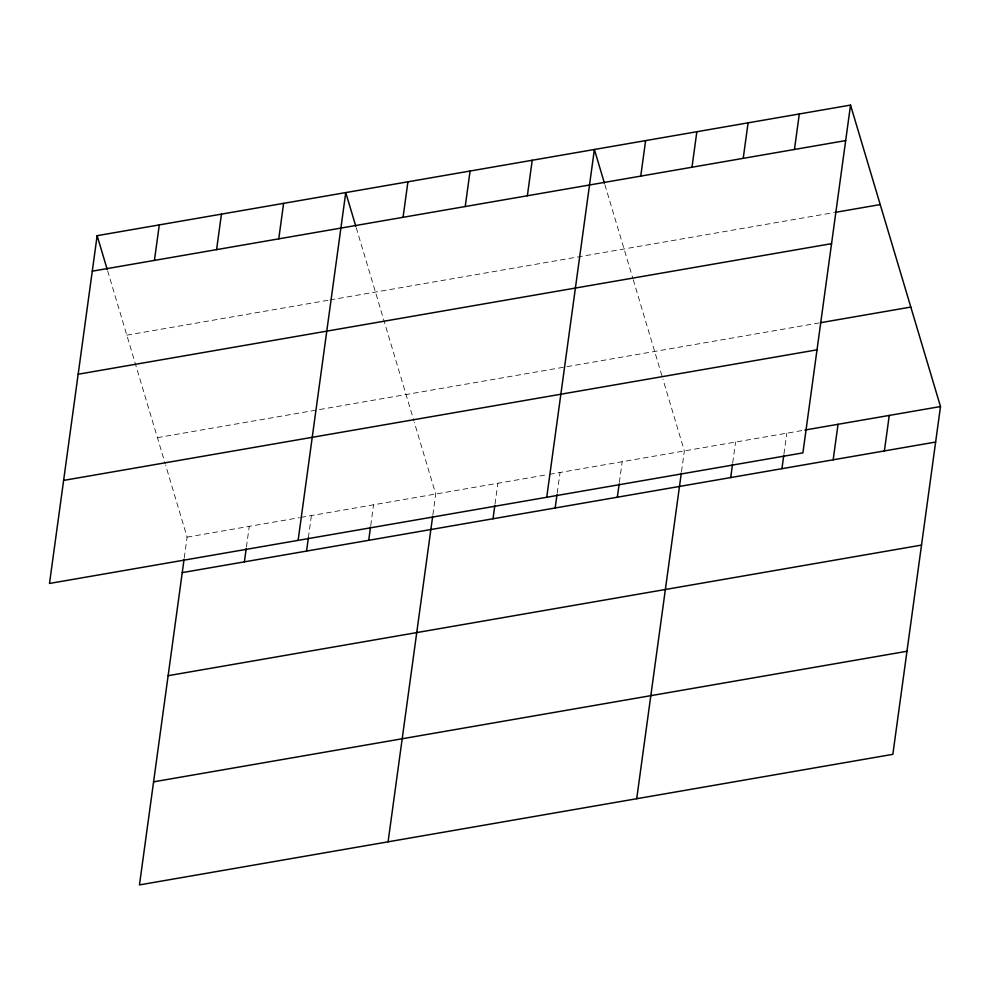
<?xml version="1.0" encoding="UTF-8"?>
<svg xmlns="http://www.w3.org/2000/svg" width="990" height="990" viewBox="0 0 990 990"><rect width="100%" height="100%" fill="white"/><g stroke="black" fill="none" stroke-linecap="round" stroke-linejoin="round"><path stroke-width="0.74" stroke-dasharray="4.95 3.71" d="M184.264 557.84L187.098 537.125L165.714 465.436M246.423 547.062L249.257 526.346M308.373 537.768L311.417 515.58M370.73 525.517L373.564 504.801M432.89 514.738L435.724 494.035L414.327 422.346M495.037 503.972L497.883 483.256M557.197 493.193L560.031 472.49M619.356 482.427L622.19 461.711M681.504 471.648L684.35 450.933L662.954 379.257M732.736 462.775L735.57 442.06M783.969 453.89L786.803 433.175M126.831 335.152L328.457 300.205M329.967 299.945L833.518 212.664M157.41 437.642L818.903 322.988M187.098 537.125L299.289 517.683M300.799 517.411L547.903 474.581M549.425 474.321L804.882 430.044M604.865 184.598L632.808 278.252M633.241 279.712L662.52 377.796M356.239 227.688L413.894 420.886M107.613 270.79L165.268 463.976"/><path stroke-width="1.49" d="M97.144 235.669L49.5 583.457L802.902 452.875L850.534 105.089L97.144 235.669L107.18 269.317M154.428 260.407L159.291 224.903M216.587 249.629L221.451 214.125M184.066 559.313L139.466 884.912L892.856 754.33L940.5 406.543L850.534 105.089M278.747 238.862L283.61 203.358M244.394 561.85L246.213 548.547M298.126 540.367L345.757 192.58L355.806 226.227M306.553 551.083L308.373 537.768M403.054 217.317L407.917 181.814M368.701 540.305L370.532 526.989M465.213 206.539L470.077 171.035M388.08 841.822L432.68 516.223M527.361 195.772L532.224 160.256M493.02 518.76L494.839 505.445M546.74 497.277L594.384 149.49L604.42 183.138M555.167 507.994L556.999 494.678M640.753 176.109L645.616 140.605M617.327 497.215L619.146 483.9M691.985 167.236L696.849 131.732M636.706 798.72L681.306 473.133M743.218 158.351L748.081 122.847M730.707 477.564L732.538 464.248M794.45 149.478L799.314 113.974M781.939 468.678L783.771 455.363M833.172 459.805L838.035 424.302M884.404 450.92L889.268 415.416M92.28 271.173L845.67 140.592M835.028 212.404L880.221 204.571M78.16 374.232L831.563 243.651M820.401 322.728L910.812 307.061M63.62 480.41L817.01 349.829M804.882 430.044L940.5 406.543M182.234 572.628L935.637 442.047M168.127 675.687L921.517 545.094M153.574 781.852L906.976 651.271"/></g></svg>
